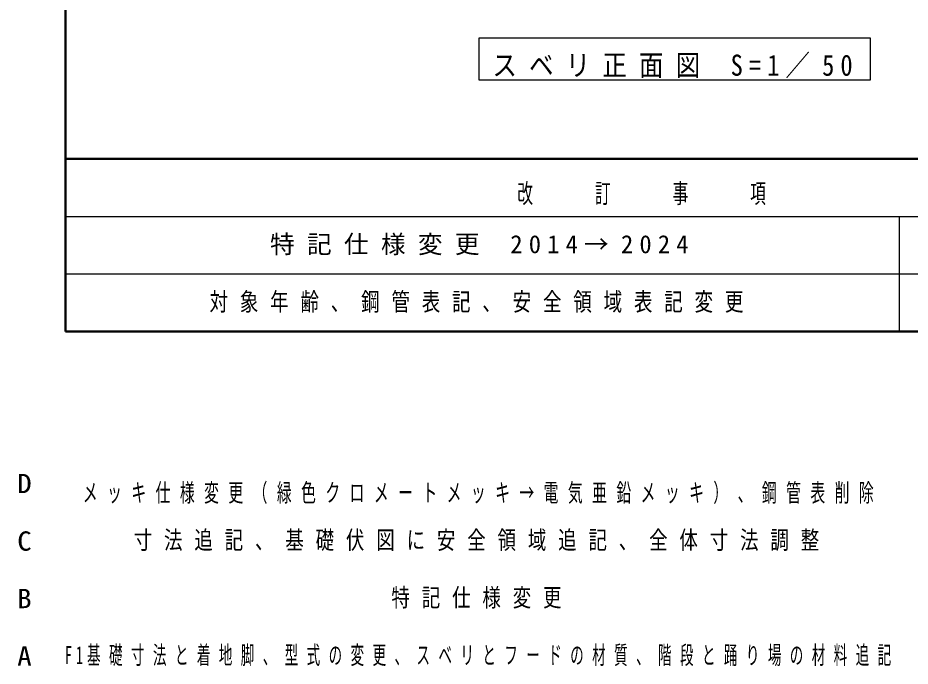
# Model space of a CAD drawing. Units: millimetres, scale not verified, with parts at other scales. Extents: x -19540 to 0, y -2040 to 13350.
# Drawn here: x -19540 to -14108, y -2036 to 1908 of the extents above; entities that cross this region are included whole.
import ezdxf
from ezdxf.enums import TextEntityAlignment as Align

# ---------------------------------------------------------------- set-up
doc = ezdxf.new("R2010")
doc.units = ezdxf.units.MM
doc.layers.add('A3図枠', color=7, linetype='Continuous', lineweight=25)
doc.layers.add('補助', color=2, linetype='Continuous', lineweight=13)
doc.layers.add('図面プロファイル', color=7, linetype='Continuous')
doc.styles.add('ＭＳ ゴシック', font='')
doc.styles.get('ＭＳ ゴシック').set_extended_font_data('MS Gothic')

msp = doc.modelspace()

# ---------------------------------------------------------------- linework, layer by layer
at = {"layer": 'A3図枠', "lineweight": 50}
for p, q in [((-19250, 13350), (-19250, 0)), ((-19250, 1050), (0, 1050)), ((-19250, 0), (0, 0))]:
    msp.add_line(p, q, dxfattribs=at)
at = {"layer": 'A3図枠'}
for p, q in [((-19250, 700), (-12175, 700)), ((-14175, 700), (-14175, 0)), ((-19250, 350), (-12175, 350))]:
    msp.add_line(p, q, dxfattribs=at)
at = {"layer": '補助', "lineweight": 25}
msp.add_lwpolyline([(-16734.529, 1531.366), (-14350.106, 1531.366), (-14350.106, 1784.144), (-16734.529, 1784.144)], close=True, dxfattribs=at)

# ---------------------------------------------------------------- texts
at = {"layer": 'A3図枠', "color": 4, "insert": (-15712.5, 768.333), "char_height": 117.3, "attachment_point": 8, "style": 'ＭＳ ゴシック'}
msp.add_mtext('\\T1.64;\\W0.6;改\u3000\u3000訂\u3000\u3000事\u3000\u3000項', dxfattribs=at)
at = {"layer": '図面プロファイル', "style": 'ＭＳ ゴシック', "width": 1.1}
for s, p in [('D', (-19500, -925)), ('C', (-19500, -1275)), ('B', (-19500, -1625)), ('A', (-19500, -1975))]:
    msp.add_text(s, height=117.3, dxfattribs=at).set_placement(p, align=Align.MIDDLE_CENTER)
at = {"layer": '図面プロファイル', "char_height": 110, "style": 'ＭＳ ゴシック'}
for s, insert, attachment_point in [('\\T1.5;特記仕様変更\\~2014→2024', (-16712.5, 525), 5), ('\\T1.64;\\W0.75;対象年齢、鋼管表記、安全領域表記変更', (-16712.5, 175), 5), ('\\T1.64;\\W0.6;メッキ仕様変更（緑色クロメートメッキ→電気亜鉛メッキ）、鋼管表削除', (-19144.5, -1050), 7), ('\\T1.64;\\W0.75;寸法追記、基礎伏図に安全領域追記、全体寸法調整', (-16712.5, -1275), 5), ('\\T1.64;\\W0.75;特記仕様変更', (-16712.5, -1625), 5), ('\\T1.62;\\W0.55;F1基礎寸法と着地脚、型式の変更、スベリとフードの材質、階段と踊り場の材料追記', (-16712.5, -1975), 5)]:
    msp.add_mtext(s, dxfattribs=dict(at, insert=insert, attachment_point=attachment_point))
at = {"layer": '補助', "insert": (-15536.442, 1541.088), "char_height": 128.3, "attachment_point": 8, "style": 'ＭＳ ゴシック'}
msp.add_mtext('\\T1.5;\\W0.85;スベリ正面図\\~S=1／50', dxfattribs=at)

doc.saveas('drawing.dxf')
